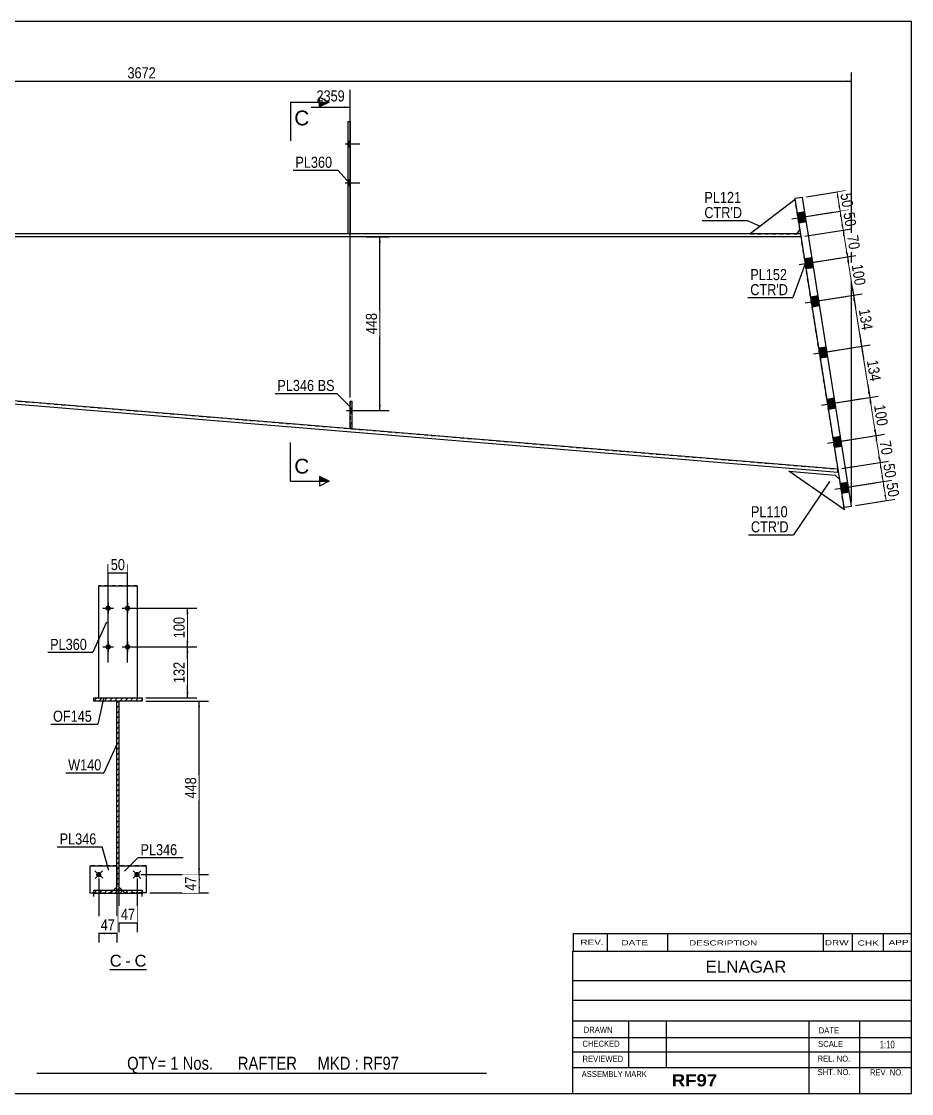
# Model space of a CAD drawing. Header units: millimetres. Extents: x -58 to 345, y -191 to 86.
# Drawn here: x 114.6 to 344.8, y -191.3 to 85.7 of the extents above; entities that cross this region are included whole.
import ezdxf

# ---------------------------------------------------------------- set-up
doc = ezdxf.new("R2010")
doc.units = ezdxf.units.MM
doc.linetypes.add('DXK_LINE_DOT1', pattern=[1.8814, 0.9407, -0.9407])
doc.linetypes.add('DXK_LINE_DOT2', pattern=[3.9198, 1.9599, -1.9599])
doc.styles.add('Arial', font='ARIAL.TTF', dxfattribs={"height": 0.2})
doc.styles.add('Arial Bold', font='ARIALBD.TTF', dxfattribs={"height": 0.2})
doc.styles.add('Arial Narrow', font='ARIALN.TTF', dxfattribs={"height": 0.2})

# ---------------------------------------------------------------- blocks, each defined once
blk = doc.blocks.new('Unknown-624478984-1210')
at = {"color": 5, "linetype": 'Continuous'}
for p, q in [((344.77, 85.66), (-55.23, 85.66)), ((-55.23, 85.66), (-55.23, -191.34)), ((344.77, -191.34), (344.77, 85.66)), ((-55.23, -191.34), (344.77, -191.34))]:
    blk.add_line(p, q, dxfattribs=at)
at = {"color": 174, "linetype": 'Continuous', "style": 'Arial'}
blk.add_text('Tekla structures', height=1.9102, rotation=90, dxfattribs=at).set_placement((-55.73, -190.84))
blk = doc.blocks.new('Unknown-624478984-15 - 1833')
at = {"color": 7, "linetype": 'Continuous'}
blk.add_line((137.46, -159.29), (146.96, -159.29), dxfattribs=at)
at = {"color": 0, "linetype": 'Continuous'}
blk.add_wipeout([(140.54, -158.54), (140.54, -155.34), (137.46, -155.34), (137.46, -158.54)], dxfattribs=at)
blk.add_wipeout([(142.92, -158.54), (142.92, -155.34), (141.5, -155.34), (141.5, -158.54)], dxfattribs=at)
at = {"color": 96, "linetype": 'Continuous', "style": 'Arial'}
blk.add_text('C', height=3.06, dxfattribs=at).set_placement((137.46, -158.54))
at = {"color": 0, "linetype": 'Continuous'}
blk.add_wipeout([(146.96, -158.54), (146.96, -155.34), (143.88, -155.34), (143.88, -158.54)], dxfattribs=at)
at = {"color": 96, "linetype": 'Continuous', "style": 'Arial'}
for s, p in [('-', (141.5, -158.54)), ('C', (143.88, -158.54))]:
    blk.add_text(s, height=3.06, dxfattribs=at).set_placement(p)
blk = doc.blocks.new('Part-624478984-1520 - 1231')
at = {"color": 2, "linetype": 'Continuous'}
for p, q in [((199.6, -19.54), (199.6, -12.54)), ((200.1, -12.54), (199.6, -12.54)), ((200.1, -19.54), (200.1, -12.54)), ((200.1, -19.54), (199.6, -19.54))]:
    blk.add_line(p, q, dxfattribs=at)
at = {"color": 7, "linetype": 'DXK_LINE_DOT1'}
blk.add_line((199.6, -18.04), (200.1, -18.04), dxfattribs=at)
blk = doc.blocks.new('Part-624478984-1256 - 1231')
at = {"color": 2, "linetype": 'Continuous'}
for p, q in [((-36.22, 0), (-36.28, -0.8)), ((-36.28, -0.8), (325.67, -30.8)), ((325.74, -30), (-36.22, 0)), ((325.67, -30.8), (325.74, -30))]:
    blk.add_line(p, q, dxfattribs=at)
blk = doc.blocks.new('Part-624478984-1278 - 1231')
at = {"color": 2, "linetype": 'Continuous'}
for p, q in [((316.07, 30.8), (-36.28, 30.8)), ((316.07, 30.8), (316.07, 30)), ((316.07, 30), (-36.28, 30))]:
    blk.add_line(p, q, dxfattribs=at)
at = {"color": 7, "linetype": 'DXK_LINE_DOT1'}
blk.add_line((-36.28, 30.8), (-36.28, 30), dxfattribs=at)
blk = doc.blocks.new('Part-624478984-1331 - 1231')
at = {"color": 2, "linetype": 'Continuous'}
for p, q in [((316.6, 40.19), (314.62, 39.88)), ((314.62, 39.88), (327.3, -39.87)), ((329.28, -39.56), (316.6, 40.19)), ((327.3, -39.87), (329.28, -39.56))]:
    blk.add_line(p, q, dxfattribs=at)
blk = doc.blocks.new('Part-624478984-1360 - 1231')
at = {"color": 2, "linetype": 'Continuous'}
for p, q in [((314.65, 39.69), (303.07, 30.8)), ((315.07, 30.8), (315.91, 31.79))]:
    blk.add_line(p, q, dxfattribs=at)
at = {"color": 7, "linetype": 'DXK_LINE_DOT1'}
for p, q in [((315.91, 31.79), (314.65, 39.69)), ((303.07, 30.8), (315.07, 30.8))]:
    blk.add_line(p, q, dxfattribs=at)
blk = doc.blocks.new('Bolt-624478984-1564 - 1231')
at = {"linetype": 'Continuous'}
for points in [[(315.2, 36.22), (315.61, 33.66), (317.59, 33.97), (317.18, 36.54)], [(315.2, 36.22), (315.61, 33.66), (317.59, 33.97), (317.18, 36.54)], [(317.09, 24.37), (317.5, 21.8), (319.47, 22.12), (319.06, 24.69)], [(317.09, 24.37), (317.5, 21.8), (319.47, 22.12), (319.06, 24.69)], [(318.66, 14.5), (319.07, 11.93), (321.04, 12.24), (320.63, 14.81)], [(318.66, 14.5), (319.07, 11.93), (321.04, 12.24), (320.63, 14.81)], [(320.76, 1.29), (321.17, -1.28), (323.14, -0.97), (322.74, 1.6)], [(320.76, 1.29), (321.17, -1.28), (323.14, -0.97), (322.74, 1.6)], [(322.86, -11.93), (323.27, -14.49), (325.24, -14.18), (324.84, -11.61)], [(322.86, -11.93), (323.27, -14.49), (325.24, -14.18), (324.84, -11.61)], [(324.43, -21.8), (324.84, -24.37), (326.81, -24.05), (326.41, -21.49)], [(324.43, -21.8), (324.84, -24.37), (326.81, -24.05), (326.41, -21.49)], [(326.32, -33.65), (326.72, -36.22), (328.7, -35.91), (328.29, -33.34)], [(326.32, -33.65), (326.72, -36.22), (328.7, -35.91), (328.29, -33.34)]]:
    blk.add_hatch(color=3, dxfattribs=at).paths.add_polyline_path(points)
at = {"color": 3, "linetype": 'Continuous'}
for p, q in [((313.84, 34.69), (324.3, 36.35)), ((313.84, 34.69), (324.3, 36.35)), ((315.2, 36.22), (317.18, 36.54)), ((315.2, 36.22), (317.18, 36.54)), ((315.61, 33.66), (317.59, 33.97)), ((315.61, 33.66), (317.59, 33.97)), ((315.72, 22.84), (326.18, 24.5)), ((315.72, 22.84), (326.18, 24.5)), ((317.09, 24.37), (319.06, 24.69)), ((317.09, 24.37), (319.06, 24.69)), ((317.5, 21.8), (319.47, 22.12)), ((317.5, 21.8), (319.47, 22.12)), ((317.29, 12.96), (327.75, 14.63)), ((317.29, 12.96), (327.75, 14.63)), ((318.66, 14.5), (320.63, 14.81)), ((318.66, 14.5), (320.63, 14.81)), ((319.07, 11.93), (321.04, 12.24)), ((319.07, 11.93), (321.04, 12.24)), ((319.39, -0.25), (329.85, 1.42)), ((319.39, -0.25), (329.85, 1.42)), ((320.76, 1.29), (322.74, 1.6)), ((320.76, 1.29), (322.74, 1.6)), ((321.17, -1.28), (323.14, -0.97)), ((321.17, -1.28), (323.14, -0.97)), ((321.49, -13.46), (331.95, -11.8)), ((321.49, -13.46), (331.95, -11.8)), ((322.86, -11.93), (324.84, -11.61)), ((322.86, -11.93), (324.84, -11.61)), ((323.27, -14.49), (325.24, -14.18)), ((323.27, -14.49), (325.24, -14.18)), ((323.07, -23.33), (333.52, -21.67)), ((323.07, -23.33), (333.52, -21.67)), ((324.43, -21.8), (326.41, -21.49)), ((324.43, -21.8), (326.41, -21.49)), ((324.84, -24.37), (326.81, -24.05)), ((324.84, -24.37), (326.81, -24.05)), ((324.95, -35.19), (335.41, -33.52)), ((324.95, -35.19), (335.41, -33.52)), ((326.32, -33.65), (328.29, -33.34)), ((326.32, -33.65), (328.29, -33.34)), ((326.72, -36.22), (328.7, -35.91)), ((326.72, -36.22), (328.7, -35.91))]:
    blk.add_line(p, q, dxfattribs=at)
blk = doc.blocks.new('Part-624478984-1389 - 1231')
at = {"color": 2, "linetype": 'Continuous'}
for p, q in [((327.41, -40.52), (313.04, -30.53)), ((313.04, -30.53), (325, -31.55)), ((325, -31.55), (326.15, -32.62)), ((327.41, -40.52), (327.3, -39.87))]:
    blk.add_line(p, q, dxfattribs=at)
at = {"color": 7, "linetype": 'DXK_LINE_DOT1'}
blk.add_line((327.3, -39.87), (326.15, -32.62), dxfattribs=at)
blk = doc.blocks.new('Bolt-624478984-1567 - 1231')
at = {"linetype": 'Continuous'}
blk.add_hatch(color=3, dxfattribs=at).paths.add_polyline_path([(199.6, -14.14), (199.6, -15.54), (200.1, -15.54), (200.1, -14.14)])
at = {"color": 3, "linetype": 'Continuous'}
for p, q in [((198.65, -14.84), (201.95, -14.84)), ((199.6, -14.14), (200.1, -14.14)), ((199.6, -15.54), (200.1, -15.54))]:
    blk.add_line(p, q, dxfattribs=at)
blk = doc.blocks.new('Part-624478984-1498 - 1231')
at = {"color": 2, "linetype": 'Continuous'}
for p, q in [((199.1, 30.8), (199.1, 59.8)), ((199.1, 59.8), (199.6, 59.8)), ((199.6, 59.8), (199.6, 30.8))]:
    blk.add_line(p, q, dxfattribs=at)
at = {"color": 7, "linetype": 'DXK_LINE_DOT1'}
blk.add_line((199.6, 30.8), (199.1, 30.8), dxfattribs=at)
blk = doc.blocks.new('Part-624478984-1542 - 1231')
at = {"color": 7, "linetype": 'DXK_LINE_DOT1'}
for p, q in [((199.6, -12.54), (199.6, -19.54)), ((200.1, -12.54), (199.6, -12.54)), ((200.1, -19.54), (200.1, -12.54)), ((199.6, -19.54), (200.1, -19.54))]:
    blk.add_line(p, q, dxfattribs=at)
blk = doc.blocks.new('Part-624478984-1563 - 1231')
at = {"color": 7, "linetype": 'DXK_LINE_DOT1'}
for p, q in [((-36.28, 30), (-36.28, 0)), ((316.07, 30), (-36.28, 30)), ((325.74, -30), (316.19, 30)), ((-36.28, 0), (325.74, -30))]:
    blk.add_line(p, q, dxfattribs=at)
at = {"color": 2, "linetype": 'Continuous'}
for p, q in [((316.19, 30), (316.07, 30)), ((-36.28, 0), (-36.22, 0))]:
    blk.add_line(p, q, dxfattribs=at)
blk = doc.blocks.new('Bolt-624478984-1566 - 1231')
at = {"linetype": 'Continuous'}
for points in [[(199.6, 53.3), (199.6, 54.7), (199.1, 54.7), (199.1, 53.3)], [(199.6, 53.3), (199.6, 54.7), (199.1, 54.7), (199.1, 53.3)], [(199.6, 43.3), (199.6, 44.7), (199.1, 44.7), (199.1, 43.3)], [(199.6, 43.3), (199.6, 44.7), (199.1, 44.7), (199.1, 43.3)]]:
    blk.add_hatch(color=3, dxfattribs=at).paths.add_polyline_path(points)
at = {"color": 3, "linetype": 'Continuous'}
for p, q in [((198.3, 54), (202.1, 54)), ((198.3, 54), (202.1, 54)), ((199.1, 54.7), (199.6, 54.7)), ((199.1, 54.7), (199.6, 54.7)), ((199.1, 53.3), (199.6, 53.3)), ((199.1, 53.3), (199.6, 53.3)), ((199.1, 44.7), (199.6, 44.7)), ((199.1, 44.7), (199.6, 44.7)), ((198.3, 44), (202.1, 44)), ((198.3, 44), (202.1, 44)), ((199.1, 43.3), (199.6, 43.3)), ((199.1, 43.3), (199.6, 43.3))]:
    blk.add_line(p, q, dxfattribs=at)
blk = doc.blocks.new('Bolt-624478984-1568 - 1231')
at = {"color": 3, "linetype": 'DXK_LINE_DOT2'}
for p, q in [((198.8, -14.84), (200.1, -14.84)), ((199.6, -14.14), (200.1, -14.14)), ((199.6, -15.54), (200.1, -15.54))]:
    blk.add_line(p, q, dxfattribs=at)
blk = doc.blocks.new('Part-624478984-1874 - 1833')
at = {"color": 2, "linetype": 'Continuous'}
for p, q in [((132.28, -132.47), (139.28, -132.47)), ((132.28, -132.47), (132.28, -139.47)), ((139.28, -132.47), (139.28, -137.97)), ((138.43, -138.82), (139.28, -137.97)), ((132.28, -139.47), (133.31, -139.47))]:
    blk.add_line(p, q, dxfattribs=at)
at = {"color": 7, "linetype": 'DXK_LINE_DOT1'}
for p, q in [((139.28, -132.47), (132.28, -132.47)), ((133.31, -139.47), (137.78, -139.47)), ((137.78, -139.47), (138.43, -138.82))]:
    blk.add_line(p, q, dxfattribs=at)
blk = doc.blocks.new('Bolt-624478984-1842 - 1833')
at = {"linetype": 'Continuous'}
blk.add_hatch(color=3, dxfattribs=at).paths.add_polyline_path([(135.09, -134.27, -1), (134.13, -135.28, -1)])
at = {"color": 3, "linetype": 'Continuous'}
for p, q in [((133.59, -133.82), (135.63, -135.73)), ((133.65, -135.79), (135.57, -133.76))]:
    blk.add_line(p, q, dxfattribs=at)
blk = doc.blocks.new('Part-624478984-1851 - 1833')
at = {"linetype": 'Continuous'}
h = blk.add_hatch(dxfattribs=at)
h.set_pattern_fill('', scale=0.3, style=0, pattern_type=0)
h.set_pattern_definition([(45, (139.3126, -138.8229), (-0.67352, 0.67352), [])])
h.paths.add_polyline_path([(139.31, -89.93), (139.31, -138.82), (139.81, -138.82), (139.81, -89.93)])
at = {"color": 2, "linetype": 'Continuous'}
for p, q in [((139.31, -138.82), (139.31, -89.93)), ((139.31, -89.93), (139.81, -89.93)), ((139.81, -89.93), (139.81, -138.82)), ((139.81, -138.82), (139.31, -138.82))]:
    blk.add_line(p, q, dxfattribs=at)
at = {"color": 7, "linetype": 'DXK_LINE_DOT1'}
for p, q in [((139.31, -139.66), (139.31, -138.82)), ((139.81, -139.66), (139.81, -138.82))]:
    blk.add_line(p, q, dxfattribs=at)
blk = doc.blocks.new('Bolt-624478984-1843 - 1833')
at = {"linetype": 'Continuous'}
blk.add_hatch(color=3, dxfattribs=at).paths.add_polyline_path([(144.99, -135.28, -1), (144.03, -134.27, -1)])
at = {"color": 3, "linetype": 'Continuous'}
for p, q in [((145.53, -133.82), (143.49, -135.73)), ((143.55, -133.76), (145.47, -135.79))]:
    blk.add_line(p, q, dxfattribs=at)
blk = doc.blocks.new('Bolt-624478984-1844 - 1833')
at = {"linetype": 'Continuous'}
for points in [[(137.76, -65.94, -1), (136.36, -65.94, -1)], [(142.76, -65.94, -1), (141.36, -65.94, -1)], [(137.76, -75.94, -1), (136.36, -75.94, -1)], [(142.76, -75.94, -1), (141.36, -75.94, -1)]]:
    blk.add_hatch(color=3, dxfattribs=at).paths.add_polyline_path(points)
at = {"color": 3, "linetype": 'Continuous'}
for p, q in [((135.66, -65.94), (138.46, -65.94)), ((137.06, -64.54), (137.06, -67.34)), ((140.66, -65.94), (143.46, -65.94)), ((142.06, -64.54), (142.06, -67.34)), ((137.06, -74.54), (137.06, -77.34)), ((142.06, -74.54), (142.06, -77.34)), ((135.66, -75.94), (138.46, -75.94)), ((140.66, -75.94), (143.46, -75.94))]:
    blk.add_line(p, q, dxfattribs=at)
blk = doc.blocks.new('Part-624478984-1879 - 1833')
at = {"color": 2, "linetype": 'Continuous'}
for p, q in [((139.84, -132.47), (146.84, -132.47)), ((139.84, -132.47), (139.84, -137.97)), ((146.84, -132.47), (146.84, -139.47)), ((140.69, -138.82), (139.84, -137.97)), ((146.84, -139.47), (145.81, -139.47))]:
    blk.add_line(p, q, dxfattribs=at)
at = {"color": 7, "linetype": 'DXK_LINE_DOT1'}
for p, q in [((146.84, -132.47), (139.84, -132.47)), ((141.34, -139.47), (140.69, -138.82)), ((145.81, -139.47), (141.34, -139.47))]:
    blk.add_line(p, q, dxfattribs=at)
blk = doc.blocks.new('Part-624478984-1884 - 1833')
at = {"color": 2, "linetype": 'Continuous'}
for p, q in [((134.56, -60.13), (134.56, -89.13)), ((134.56, -60.13), (144.56, -60.13)), ((144.56, -60.13), (144.56, -89.13))]:
    blk.add_line(p, q, dxfattribs=at)
at = {"color": 7, "linetype": 'DXK_LINE_DOT1'}
for p, q in [((144.56, -60.13), (134.56, -60.13)), ((134.56, -89.13), (144.56, -89.13))]:
    blk.add_line(p, q, dxfattribs=at)
blk = doc.blocks.new('Part-624478984-1895 - 1833')
at = {"linetype": 'Continuous'}
h = blk.add_hatch(dxfattribs=at)
h.set_pattern_fill('', scale=0.3, style=0, pattern_type=0)
h.set_pattern_definition([(45, (133.3126, -89.9347), (-0.67352, 0.67352), [])])
h.paths.add_polyline_path([(133.31, -89.13), (133.31, -89.93), (145.81, -89.93), (145.81, -89.13)])
at = {"color": 2, "linetype": 'Continuous'}
for p, q in [((133.31, -89.93), (133.31, -89.13)), ((133.31, -89.13), (145.81, -89.13)), ((145.81, -89.93), (133.31, -89.93)), ((145.81, -89.13), (145.81, -89.93))]:
    blk.add_line(p, q, dxfattribs=at)
blk = doc.blocks.new('Part-624478984-1896 - 1833')
at = {"linetype": 'Continuous'}
h = blk.add_hatch(dxfattribs=at)
h.set_pattern_fill('', scale=0.3, style=0, pattern_type=0)
h.set_pattern_definition([(45, (133.3126, -139.6256), (-0.67352, 0.67352), [])])
h.paths.add_polyline_path([(133.31, -138.82), (133.31, -139.63), (145.81, -139.63), (145.81, -138.82)])
at = {"color": 7, "linetype": 'DXK_LINE_DOT1'}
for p, q in [((133.31, -139.63), (133.31, -138.82)), ((145.81, -139.63), (145.81, -138.82))]:
    blk.add_line(p, q, dxfattribs=at)
at = {"color": 2, "linetype": 'Continuous'}
for p, q in [((133.31, -139.63), (133.31, -138.82)), ((133.31, -138.82), (145.81, -138.82)), ((133.31, -140.47), (133.31, -139.63)), ((145.81, -139.63), (133.31, -139.63)), ((145.81, -138.82), (145.81, -139.63)), ((145.81, -140.47), (145.81, -139.63))]:
    blk.add_line(p, q, dxfattribs=at)
blk = doc.blocks.new('StraightDimension-624478984-3716 - 1231')
at = {"linetype": 'Continuous'}
for points in [[(325.49, 40.09), (325.51, 41.61), (325.99, 40.17)], [(326.3, 38.19), (326.29, 36.67), (325.81, 38.11)]]:
    blk.add_hatch(color=7, dxfattribs=at).paths.add_polyline_path(points)
at = {"color": 7, "linetype": 'Continuous'}
for p, q in [((317.59, 40.35), (327.73, 41.96)), ((325.51, 41.61), (326.29, 36.67)), ((316.4, 35.1), (328.51, 37.02))]:
    blk.add_line(p, q, dxfattribs=at)
at = {"color": 0}
blk.add_wipeout([(326.43, 36.76), (330.57, 37.42), (329.81, 42.22), (325.66, 41.56)], dxfattribs=at)
at = {"color": 3, "style": 'Arial Narrow'}
blk.add_text('50', height=2.863, rotation=-80.9647, dxfattribs=at).set_placement((326.35, 41.06))
blk = doc.blocks.new('StraightDimension-624478984-3715 - 1231')
at = {"linetype": 'Continuous'}
for points in [[(326.28, 35.15), (326.29, 36.67), (326.77, 35.23)], [(327.09, 33.25), (327.08, 31.73), (326.59, 33.17)]]:
    blk.add_hatch(color=7, dxfattribs=at).paths.add_polyline_path(points)
at = {"color": 7, "linetype": 'Continuous'}
for p, q in [((316.4, 35.1), (328.51, 37.02)), ((326.29, 36.67), (327.08, 31.73)), ((317.18, 30.16), (329.3, 32.09))]:
    blk.add_line(p, q, dxfattribs=at)
at = {"color": 0}
blk.add_wipeout([(327.21, 31.83), (331.36, 32.49), (330.6, 37.28), (326.45, 36.62)], dxfattribs=at)
at = {"color": 3, "style": 'Arial Narrow'}
blk.add_text('50', height=2.863, rotation=-80.9647, dxfattribs=at).set_placement((327.14, 36.12))
blk = doc.blocks.new('StraightDimension-624478984-3707 - 1231')
at = {"linetype": 'Continuous'}
for points in [[(337.39, -34.73), (337.4, -33.21), (337.88, -34.65)], [(338.2, -36.62), (338.19, -38.14), (337.7, -36.7)]]:
    blk.add_hatch(color=7, dxfattribs=at).paths.add_polyline_path(points)
at = {"color": 7, "linetype": 'Continuous'}
for p, q in [((327.51, -34.78), (339.62, -32.85)), ((337.4, -33.21), (338.19, -38.14)), ((330.27, -39.4), (340.41, -37.79))]:
    blk.add_line(p, q, dxfattribs=at)
at = {"color": 0}
blk.add_wipeout([(338.32, -38.05), (342.47, -37.39), (341.71, -32.59), (337.56, -33.25)], dxfattribs=at)
at = {"color": 3, "style": 'Arial Narrow'}
blk.add_text('50', height=2.863, rotation=-80.9647, dxfattribs=at).set_placement((338.25, -33.75))
blk = doc.blocks.new('StraightDimension-624478984-1772 - 1231')
at = {"linetype": 'Continuous'}
for points in [[(-36.38, 69.95), (-37.88, 70.2), (-36.38, 70.45)], [(327.78, 70.45), (329.28, 70.2), (327.78, 69.95)]]:
    blk.add_hatch(color=7, dxfattribs=at).paths.add_polyline_path(points)
at = {"color": 7, "linetype": 'Continuous'}
for p, q in [((-37.88, 41), (-37.88, 72.45)), ((329.28, -38.56), (329.28, 72.45)), ((-37.88, 70.2), (329.28, 70.2))]:
    blk.add_line(p, q, dxfattribs=at)
at = {"color": 0}
blk.add_wipeout([(149.95, 70.35), (149.95, 74.55), (141.44, 74.55), (141.44, 70.35)], dxfattribs=at)
at = {"color": 3, "style": 'Arial Narrow'}
blk.add_text('3672', height=2.863, dxfattribs=at).set_placement((142.04, 70.95))
blk = doc.blocks.new('StraightDimension-624478984-1791 - 1231')
at = {"linetype": 'Continuous'}
blk.add_hatch(color=7, dxfattribs=at).paths.add_polyline_path([(198.1, 63.74), (199.6, 63.49), (198.1, 63.24)])
at = {"color": 7, "linetype": 'Continuous'}
for p, q in [((199.6, -11.54), (199.6, 67.99)), ((189.53, 63.49), (199.6, 63.49))]:
    blk.add_line(p, q, dxfattribs=at)
at = {"color": 0}
blk.add_wipeout([(198.82, 64.39), (198.82, 68.59), (190.31, 68.59), (190.31, 64.39)], dxfattribs=at)
at = {"color": 3, "style": 'Arial Narrow'}
blk.add_text('2359', height=2.863, dxfattribs=at).set_placement((190.91, 64.99))
blk = doc.blocks.new('StraightDimension-624478984-3710 - 1231')
at = {"linetype": 'Continuous'}
for points in [[(333.94, -13), (333.95, -11.48), (334.43, -12.92)], [(335.53, -19.83), (335.52, -21.35), (335.03, -19.91)]]:
    blk.add_hatch(color=7, dxfattribs=at).paths.add_polyline_path(points)
at = {"color": 7, "linetype": 'Continuous'}
for p, q in [((324.05, -13.05), (336.17, -11.13)), ((333.95, -11.48), (335.52, -21.35)), ((325.62, -22.93), (337.74, -21))]:
    blk.add_line(p, q, dxfattribs=at)
at = {"color": 0}
blk.add_wipeout([(335.4, -19.69), (339.55, -19.03), (338.5, -12.43), (334.35, -13.09)], dxfattribs=at)
at = {"color": 3, "style": 'Arial Narrow'}
blk.add_text('100', height=2.863, rotation=-80.9647, dxfattribs=at).set_placement((335.04, -13.59))
blk = doc.blocks.new('StraightDimension-624478984-3714 - 1231')
at = {"linetype": 'Continuous'}
for points in [[(327.06, 30.21), (327.08, 31.73), (327.56, 30.29)], [(328.19, 26.34), (328.17, 24.82), (327.69, 26.26)]]:
    blk.add_hatch(color=7, dxfattribs=at).paths.add_polyline_path(points)
at = {"color": 7, "linetype": 'Continuous'}
for p, q in [((317.18, 30.16), (329.3, 32.09)), ((327.08, 31.73), (328.17, 24.82)), ((318.28, 23.25), (330.4, 25.17))]:
    blk.add_line(p, q, dxfattribs=at)
at = {"color": 0}
blk.add_wipeout([(328.15, 25.9), (332.3, 26.56), (331.54, 31.36), (327.39, 30.7)], dxfattribs=at)
at = {"color": 3, "style": 'Arial Narrow'}
blk.add_text('70', height=2.863, rotation=-80.9647, dxfattribs=at).set_placement((328.08, 30.2))
blk = doc.blocks.new('StraightDimension-624478984-3226 - 1231')
at = {"linetype": 'Continuous'}
for points in [[(207.05, 28.5), (207.3, 30), (207.55, 28.5)], [(207.55, -13.34), (207.3, -14.84), (207.05, -13.34)]]:
    blk.add_hatch(color=7, dxfattribs=at).paths.add_polyline_path(points)
at = {"color": 7, "linetype": 'Continuous'}
for p, q in [((203.78, 30), (209.7, 30)), ((207.3, -14.84), (207.3, 30)), ((202.02, -14.84), (209.7, -14.84))]:
    blk.add_line(p, q, dxfattribs=at)
at = {"color": 0}
blk.add_wipeout([(207.15, 10.92), (202.95, 10.92), (202.95, 4.24), (207.15, 4.24)], dxfattribs=at)
at = {"color": 3, "style": 'Arial Narrow'}
blk.add_text('448', height=2.863, rotation=90.0002, dxfattribs=at).set_placement((206.55, 4.84))
blk = doc.blocks.new('StraightDimension-624478984-3708 - 1231')
at = {"linetype": 'Continuous'}
for points in [[(336.61, -29.79), (336.62, -28.27), (337.1, -29.71)], [(337.41, -31.69), (337.4, -33.21), (336.92, -31.76)]]:
    blk.add_hatch(color=7, dxfattribs=at).paths.add_polyline_path(points)
at = {"color": 7, "linetype": 'Continuous'}
for p, q in [((326.72, -29.84), (338.84, -27.92)), ((336.62, -28.27), (337.4, -33.21)), ((327.51, -34.78), (339.62, -32.85))]:
    blk.add_line(p, q, dxfattribs=at)
at = {"color": 0}
blk.add_wipeout([(337.54, -33.11), (341.69, -32.45), (340.92, -27.66), (336.78, -28.32)], dxfattribs=at)
at = {"color": 3, "style": 'Arial Narrow'}
blk.add_text('50', height=2.863, rotation=-80.9647, dxfattribs=at).set_placement((337.46, -28.82))
blk = doc.blocks.new('StraightDimension-624478984-3709 - 1231')
at = {"linetype": 'Continuous'}
for points in [[(335.51, -22.88), (335.52, -21.35), (336, -22.8)], [(336.63, -26.75), (336.62, -28.27), (336.13, -26.83)]]:
    blk.add_hatch(color=7, dxfattribs=at).paths.add_polyline_path(points)
at = {"color": 7, "linetype": 'Continuous'}
for p, q in [((325.62, -22.93), (337.74, -21)), ((335.52, -21.35), (336.62, -28.27)), ((326.72, -29.84), (338.84, -27.92))]:
    blk.add_line(p, q, dxfattribs=at)
at = {"color": 0}
blk.add_wipeout([(336.6, -27.19), (340.74, -26.53), (339.98, -21.73), (335.83, -22.39)], dxfattribs=at)
at = {"color": 3, "style": 'Arial Narrow'}
blk.add_text('70', height=2.863, rotation=-80.9647, dxfattribs=at).set_placement((336.52, -22.89))
blk = doc.blocks.new('StraightDimension-624478984-3711 - 1231')
at = {"linetype": 'Continuous'}
for points in [[(331.83, 0.21), (331.85, 1.73), (332.33, 0.29)], [(333.96, -9.96), (333.95, -11.48), (333.46, -10.04)]]:
    blk.add_hatch(color=7, dxfattribs=at).paths.add_polyline_path(points)
at = {"color": 7, "linetype": 'Continuous'}
for p, q in [((321.95, 0.16), (334.07, 2.09)), ((331.85, 1.73), (333.95, -11.48)), ((324.05, -13.05), (336.17, -11.13))]:
    blk.add_line(p, q, dxfattribs=at)
at = {"color": 0}
blk.add_wipeout([(333.57, -8.15), (337.72, -7.49), (336.67, -0.89), (332.52, -1.55)], dxfattribs=at)
at = {"color": 3, "style": 'Arial Narrow'}
blk.add_text('134', height=2.863, rotation=-80.9647, dxfattribs=at).set_placement((333.21, -2.05))
blk = doc.blocks.new('StraightDimension-624478984-3712 - 1231')
at = {"linetype": 'Continuous'}
for points in [[(329.73, 13.42), (329.75, 14.94), (330.23, 13.5)], [(331.86, 3.25), (331.85, 1.73), (331.36, 3.17)]]:
    blk.add_hatch(color=7, dxfattribs=at).paths.add_polyline_path(points)
at = {"color": 7, "linetype": 'Continuous'}
for p, q in [((319.85, 13.37), (331.97, 15.3)), ((329.75, 14.94), (331.85, 1.73)), ((321.95, 0.16), (334.07, 2.09))]:
    blk.add_line(p, q, dxfattribs=at)
at = {"color": 0}
blk.add_wipeout([(331.47, 5.06), (335.62, 5.72), (334.57, 12.32), (330.42, 11.66)], dxfattribs=at)
at = {"color": 3, "style": 'Arial Narrow'}
blk.add_text('134', height=2.863, rotation=-80.9647, dxfattribs=at).set_placement((331.11, 11.16))
blk = doc.blocks.new('StraightDimension-624478984-3713 - 1231')
at = {"linetype": 'Continuous'}
for points in [[(328.16, 23.3), (328.17, 24.82), (328.66, 23.38)], [(329.76, 16.46), (329.75, 14.94), (329.26, 16.39)]]:
    blk.add_hatch(color=7, dxfattribs=at).paths.add_polyline_path(points)
at = {"color": 7, "linetype": 'Continuous'}
for p, q in [((318.28, 23.25), (330.4, 25.17)), ((328.17, 24.82), (329.75, 14.94)), ((319.85, 13.37), (331.97, 15.3))]:
    blk.add_line(p, q, dxfattribs=at)
at = {"color": 0}
blk.add_wipeout([(329.63, 16.6), (333.78, 17.26), (332.73, 23.86), (328.58, 23.21)], dxfattribs=at)
at = {"color": 3, "style": 'Arial Narrow'}
blk.add_text('100', height=2.863, rotation=-80.9647, dxfattribs=at).set_placement((329.27, 22.71))
blk = doc.blocks.new('StraightDimension-624478984-3946 - 1833')
at = {"linetype": 'Continuous'}
for points in [[(138.56, -57.09), (137.06, -56.84), (138.56, -56.59)], [(140.56, -56.59), (142.06, -56.84), (140.56, -57.09)]]:
    blk.add_hatch(color=7, dxfattribs=at).paths.add_polyline_path(points)
at = {"color": 7, "linetype": 'Continuous'}
for p, q in [((137.06, -79.94), (137.06, -54.59)), ((142.06, -79.94), (142.06, -54.59)), ((137.06, -56.84), (142.06, -56.84))]:
    blk.add_line(p, q, dxfattribs=at)
at = {"color": 0}
blk.add_wipeout([(141.99, -56.69), (141.99, -52.49), (137.13, -52.49), (137.13, -56.69)], dxfattribs=at)
at = {"color": 3, "style": 'Arial Narrow'}
blk.add_text('50', height=2.863, dxfattribs=at).set_placement((137.73, -56.09))
blk = doc.blocks.new('StraightDimension-624478984-4095 - 1833')
at = {"linetype": 'Continuous'}
for points in [[(157.31, -67.44), (157.56, -65.94), (157.81, -67.44)], [(157.81, -74.44), (157.56, -75.94), (157.31, -74.44)]]:
    blk.add_hatch(color=7, dxfattribs=at).paths.add_polyline_path(points)
at = {"color": 7, "linetype": 'Continuous'}
for p, q in [((143.06, -65.94), (159.96, -65.94)), ((157.56, -75.94), (157.56, -65.94)), ((143.06, -75.94), (159.96, -75.94))]:
    blk.add_line(p, q, dxfattribs=at)
at = {"color": 0}
blk.add_wipeout([(157.41, -67.59), (153.21, -67.59), (153.21, -74.28), (157.41, -74.28)], dxfattribs=at)
at = {"color": 3, "style": 'Arial Narrow'}
blk.add_text('100', height=2.863, rotation=90.0002, dxfattribs=at).set_placement((156.81, -73.68))
blk = doc.blocks.new('StraightDimension-624478984-3831 - 1833')
at = {"linetype": 'Continuous'}
for points in [[(136.11, -150.19), (134.61, -149.94), (136.11, -149.69)], [(137.81, -149.69), (139.31, -149.94), (137.81, -150.19)]]:
    blk.add_hatch(color=7, dxfattribs=at).paths.add_polyline_path(points)
at = {"color": 7, "linetype": 'Continuous'}
for p, q in [((134.61, -135.77), (134.61, -152.34)), ((139.31, -138.56), (139.31, -152.34)), ((134.61, -149.94), (139.31, -149.94))]:
    blk.add_line(p, q, dxfattribs=at)
at = {"color": 0}
blk.add_wipeout([(139.39, -149.79), (139.39, -145.59), (134.53, -145.59), (134.53, -149.79)], dxfattribs=at)
at = {"color": 3, "style": 'Arial Narrow'}
blk.add_text('47', height=2.863, dxfattribs=at).set_placement((135.13, -149.19))
blk = doc.blocks.new('StraightDimension-624478984-3853 - 1833')
at = {"linetype": 'Continuous'}
for points in [[(141.34, -147.47), (139.84, -147.22), (141.34, -146.97)], [(143.01, -146.97), (144.51, -147.22), (143.01, -147.47)]]:
    blk.add_hatch(color=7, dxfattribs=at).paths.add_polyline_path(points)
at = {"color": 7, "linetype": 'Continuous'}
for p, q in [((139.84, -137.2), (139.84, -149.62)), ((144.51, -135.77), (144.51, -149.62)), ((139.84, -147.22), (144.51, -147.22))]:
    blk.add_line(p, q, dxfattribs=at)
at = {"color": 0}
blk.add_wipeout([(144.61, -147.07), (144.61, -142.87), (139.75, -142.87), (139.75, -147.07)], dxfattribs=at)
at = {"color": 3, "style": 'Arial Narrow'}
blk.add_text('47', height=2.863, dxfattribs=at).set_placement((140.35, -146.47))
blk = doc.blocks.new('StraightDimension-624478984-3857 - 1833')
at = {"linetype": 'Continuous'}
for points in [[(160.31, -91.43), (160.56, -89.93), (160.81, -91.43)], [(160.81, -133.27), (160.56, -134.77), (160.31, -133.27)]]:
    blk.add_hatch(color=7, dxfattribs=at).paths.add_polyline_path(points)
at = {"color": 7, "linetype": 'Continuous'}
for p, q in [((146.81, -89.93), (162.96, -89.93)), ((160.56, -134.77), (160.56, -89.93)), ((145.51, -134.77), (162.96, -134.77))]:
    blk.add_line(p, q, dxfattribs=at)
at = {"color": 0}
blk.add_wipeout([(160.41, -109.01), (156.21, -109.01), (156.21, -115.7), (160.41, -115.7)], dxfattribs=at)
at = {"color": 3, "style": 'Arial Narrow'}
blk.add_text('448', height=2.863, rotation=90.0002, dxfattribs=at).set_placement((159.81, -115.1))
blk = doc.blocks.new('StraightDimension-624478984-3858 - 1833')
at = {"linetype": 'Continuous'}
for points in [[(160.31, -136.27), (160.56, -134.77), (160.81, -136.27)], [(160.81, -137.97), (160.56, -139.47), (160.31, -137.97)]]:
    blk.add_hatch(color=7, dxfattribs=at).paths.add_polyline_path(points)
at = {"color": 7, "linetype": 'Continuous'}
for p, q in [((145.51, -134.77), (162.96, -134.77)), ((160.56, -139.47), (160.56, -134.77)), ((147.84, -139.47), (162.96, -139.47))]:
    blk.add_line(p, q, dxfattribs=at)
at = {"color": 0}
blk.add_wipeout([(160.41, -134.7), (156.21, -134.7), (156.21, -139.55), (160.41, -139.55)], dxfattribs=at)
at = {"color": 3, "style": 'Arial Narrow'}
blk.add_text('47', height=2.863, rotation=90.0002, dxfattribs=at).set_placement((159.81, -138.95))
blk = doc.blocks.new('StraightDimension-624478984-4096 - 1833')
at = {"linetype": 'Continuous'}
for points in [[(157.31, -77.44), (157.56, -75.94), (157.81, -77.44)], [(157.81, -87.63), (157.56, -89.13), (157.31, -87.63)]]:
    blk.add_hatch(color=7, dxfattribs=at).paths.add_polyline_path(points)
at = {"color": 7, "linetype": 'Continuous'}
for p, q in [((143.06, -75.94), (159.96, -75.94)), ((157.56, -89.13), (157.56, -75.94)), ((146.81, -89.13), (159.96, -89.13))]:
    blk.add_line(p, q, dxfattribs=at)
at = {"color": 0}
blk.add_wipeout([(157.41, -79.19), (153.21, -79.19), (153.21, -85.88), (157.41, -85.88)], dxfattribs=at)
at = {"color": 3, "style": 'Arial Narrow'}
blk.add_text('132', height=2.863, rotation=90.0002, dxfattribs=at).set_placement((156.81, -85.28))
blk = doc.blocks.new('CBS_CALLOFF-624478984-4170')
at = {"color": 7, "linetype": 'Continuous'}
blk.add_line((118.65, -186.07), (234.88, -186.09), dxfattribs=at)
at = {"color": 3, "linetype": 'Continuous', "style": 'Arial Narrow'}
blk.add_text('QTY= 1 Nos.      RAFTER     MKD : RF97', height=3.3405, dxfattribs=at).set_placement((141.95, -185.18))
blk = doc.blocks.new('CBS_NAME_BLOG-624478984-4171')
at = {"color": 7, "linetype": 'Continuous'}
for p, q in [((257.18, -154.59), (344.7, -154.59)), ((257.18, -191.3), (257.18, -154.59)), ((257.18, -162.13), (344.7, -162.13)), ((257.25, -167.18), (344.77, -167.18)), ((257.18, -172.55), (344.7, -172.55)), ((271.7, -184.66), (271.7, -172.56)), ((281.39, -184.63), (281.39, -172.57)), ((318.3, -191.3), (318.3, -172.57)), ((331.36, -191.3), (331.36, -172.56)), ((257.19, -176.85), (344.77, -176.83)), ((257.18, -180.6), (344.7, -180.6)), ((257.18, -184.64), (344.7, -184.64)), ((257.18, -191.34), (344.77, -191.34))]:
    blk.add_line(p, q, dxfattribs=at)
at = {"color": 3, "linetype": 'Continuous', "style": 'Arial'}
blk.add_text('ELNAGAR', height=3.133, dxfattribs=at).set_placement((291.5, -160.12))
at = {"color": 3, "linetype": 'Continuous'}
for s, height, style, width, p in [('DRAWN', 1.566, 'Arial', 0.9, (260.01, -175.66)), ('DATE', 1.566, 'Arial', 0.9, (320.78, -175.82)), ('CHECKED', 1.566, 'Arial', 0.9, (259.67, -179.24)), ('SCALE', 1.566, 'Arial', 0.9, (320.62, -179.3)), ('1:10', 1.957, 'Arial Narrow', 0.9, (336.51, -179.66)), ('REVIEWED', 1.566, 'Arial', 0.9, (259.7, -183.15)), ('REL. NO.', 1.566, 'Arial', 0.9, (320.48, -183.1)), ('ASSEMBLY MARK', 1.5663, 'Arial', 0.9, (259.48, -187.08)), ('SHT. NO.', 1.566, 'Arial', 0.9, (320.48, -186.57)), ('REV. NO.', 1.566, 'Arial', 0.9, (334, -186.66)), ('RF97', 3.131, 'Arial Bold', 1.1, (282.76, -189.48))]:
    blk.add_text(s, height=height, dxfattribs=dict(at, style=style, width=width)).set_placement(p)
blk = doc.blocks.new('CBS_REVISION-624478984-4172')
at = {"color": 7, "linetype": 'Continuous'}
for p, q in [((257.26, -149.96), (344.76, -149.96)), ((257.26, -149.96), (257.26, -154.59)), ((266.06, -149.96), (266.06, -154.59)), ((281.66, -149.96), (281.66, -154.53)), ((321.91, -149.96), (321.91, -154.59)), ((329.45, -149.96), (329.45, -154.59)), ((337.4, -149.96), (337.4, -154.59)), ((257.26, -154.59), (344.76, -154.59))]:
    blk.add_line(p, q, dxfattribs=at)
at = {"color": 7, "style": 'Arial Narrow', "width": 1.7}
for s, height, p in [('REV.', 1.326, (259.13, -152.91)), ('DATE', 1.326, (269.75, -153.03)), ('DESCRIPTION', 1.3257, (287.23, -153.08)), ('DRW', 1.326, (322.34, -153.02)), ('CHK', 1.326, (330.83, -153.11)), ('APP', 1.326, (338.83, -152.96))]:
    blk.add_text(s, height=height, dxfattribs=at).set_placement(p)
blk = doc.blocks.new('Mark-624478984-1356 - 1231')
at = {"color": 0}
blk.add_wipeout([(300.7, 38.75), (300.7, 41.75), (291.2, 41.75), (291.2, 38.75)], dxfattribs=at)
blk.add_wipeout([(300.7, 38.75), (300.7, 41.75), (291.2, 41.75), (291.2, 38.75)], dxfattribs=at)
blk.add_wipeout([(300.95, 34.85), (300.95, 37.85), (291.2, 37.85), (291.2, 34.85)], dxfattribs=at)
blk.add_wipeout([(300.95, 34.85), (300.95, 37.85), (291.2, 37.85), (291.2, 34.85)], dxfattribs=at)
at = {"color": 7, "linetype": 'Continuous'}
for p in [(290.6, 34.25), (305.74, 32.66)]:
    blk.add_line(p, (302.2, 34.25), dxfattribs=at)
at = {"color": 3, "style": 'Arial Narrow'}
blk.add_text('PL121', height=2.863, dxfattribs=at).set_placement((291.2, 38.75))
at = {"color": 1, "style": 'Arial Narrow'}
blk.add_text("CTR'D", height=2.863, dxfattribs=at).set_placement((291.2, 34.85))
blk = doc.blocks.new('Mark-624478984-1327 - 1231')
at = {"color": 0}
blk.add_wipeout([(312.57, 18.83), (312.57, 21.83), (303.07, 21.83), (303.07, 18.83)], dxfattribs=at)
blk.add_wipeout([(312.57, 18.83), (312.57, 21.83), (303.07, 21.83), (303.07, 18.83)], dxfattribs=at)
blk.add_wipeout([(312.82, 14.93), (312.82, 17.93), (303.07, 17.93), (303.07, 14.93)], dxfattribs=at)
blk.add_wipeout([(312.82, 14.93), (312.82, 17.93), (303.07, 17.93), (303.07, 14.93)], dxfattribs=at)
at = {"color": 7, "linetype": 'Continuous'}
for p in [(317.61, 24.02), (302.47, 14.33)]:
    blk.add_line(p, (314.07, 14.33), dxfattribs=at)
at = {"color": 3, "style": 'Arial Narrow'}
blk.add_text('PL152', height=2.863, dxfattribs=at).set_placement((303.07, 18.83))
at = {"color": 1, "style": 'Arial Narrow'}
blk.add_text("CTR'D", height=2.863, dxfattribs=at).set_placement((303.07, 14.93))
blk = doc.blocks.new('Mark-624478984-1385 - 1231')
at = {"color": 0}
blk.add_wipeout([(312.75, -42.45), (312.75, -39.45), (303.24, -39.45), (303.24, -42.45)], dxfattribs=at)
blk.add_wipeout([(312.75, -42.45), (312.75, -39.45), (303.24, -39.45), (303.24, -42.45)], dxfattribs=at)
blk.add_wipeout([(313, -46.35), (313, -43.35), (303.24, -43.35), (303.24, -46.35)], dxfattribs=at)
blk.add_wipeout([(313, -46.35), (313, -43.35), (303.24, -43.35), (303.24, -46.35)], dxfattribs=at)
at = {"color": 7, "linetype": 'Continuous'}
for p in [(323.58, -33.22), (302.64, -46.95)]:
    blk.add_line(p, (314.25, -46.95), dxfattribs=at)
at = {"color": 3, "style": 'Arial Narrow'}
blk.add_text('PL110', height=2.863, dxfattribs=at).set_placement((303.24, -42.45))
at = {"color": 1, "style": 'Arial Narrow'}
blk.add_text("CTR'D", height=2.863, dxfattribs=at).set_placement((303.24, -46.35))
blk = doc.blocks.new('Mark-624478984-1494 - 1231')
at = {"color": 7, "linetype": 'Continuous'}
blk.add_line((199.6, 43.7), (196.46, 47.24), dxfattribs=at)
at = {"color": 0}
blk.add_wipeout([(194.96, 47.84), (194.96, 50.84), (185.46, 50.84), (185.46, 47.84)], dxfattribs=at)
blk.add_wipeout([(194.96, 47.84), (194.96, 50.84), (185.46, 50.84), (185.46, 47.84)], dxfattribs=at)
at = {"color": 7, "linetype": 'Continuous'}
blk.add_line((184.86, 47.24), (196.46, 47.24), dxfattribs=at)
at = {"color": 3, "style": 'Arial Narrow'}
blk.add_text('PL360', height=2.863, dxfattribs=at).set_placement((185.46, 47.84))
blk = doc.blocks.new('SectionMark-624478984-1805 - 1231')
at = {"linetype": 'Continuous'}
for points in [[(191.68, 63.56), (191.68, 64.81), (194.18, 64.81)], [(191.68, -33.16), (191.68, -31.91), (194.18, -33.16)]]:
    blk.add_hatch(color=30, dxfattribs=at).paths.add_polyline_path(points)
at = {"color": 30, "linetype": 'Continuous'}
for p, q in [((184.18, 64.81), (194.18, 64.81)), ((191.68, 63.56), (191.68, 66.06)), ((191.68, 66.06), (194.18, 64.81)), ((194.18, 64.81), (191.68, 63.56)), ((184.18, -33.16), (194.18, -33.16)), ((194.18, -33.16), (191.68, -31.91)), ((191.68, -31.91), (191.68, -34.41)), ((194.18, -33.16), (191.68, -34.41))]:
    blk.add_line(p, q, dxfattribs=at)
at = {"color": 0, "linetype": 'Continuous'}
for points in [[(189.04, 58.81), (189.04, 62.81), (185.18, 62.81), (185.18, 58.81)], [(189.04, -31.16), (189.04, -27.16), (185.18, -27.16), (185.18, -31.16)]]:
    blk.add_wipeout(points, dxfattribs=at)
at = {"color": 30, "linetype": 'Continuous'}
for p, q in [((184.18, 64.81), (184.18, 54.81)), ((184.18, -33.16), (184.18, -23.16))]:
    blk.add_line(p, q, dxfattribs=at)
at = {"color": 96, "linetype": 'Continuous', "style": 'Arial'}
for p in [(185.18, 58.81), (185.18, -31.16)]:
    blk.add_text('C', height=3.82, dxfattribs=at).set_placement(p)
blk = doc.blocks.new('MarkSet-624478984-1824 - 1231')
at = {"color": 0}
blk.add_wipeout([(190.31, -9.83), (190.31, -6.83), (180.8, -6.83), (180.8, -9.83)], dxfattribs=at)
blk.add_wipeout([(190.31, -9.83), (190.31, -6.83), (180.8, -6.83), (180.8, -9.83)], dxfattribs=at)
blk.add_wipeout([(195.59, -9.83), (195.59, -6.83), (191.21, -6.83), (191.21, -9.83)], dxfattribs=at)
blk.add_wipeout([(195.59, -9.83), (195.59, -6.83), (191.21, -6.83), (191.21, -9.83)], dxfattribs=at)
at = {"color": 7, "linetype": 'Continuous'}
for p in [(180.2, -10.43), (199.73, -13.97)]:
    blk.add_line(p, (196.19, -10.43), dxfattribs=at)
at = {"color": 3, "style": 'Arial Narrow'}
for s, p in [('PL346', (180.8, -9.83)), ('BS', (191.21, -9.83))]:
    blk.add_text(s, height=2.863, dxfattribs=at).set_placement(p)
blk = doc.blocks.new('Mark-624478984-1870 - 1833')
at = {"color": 7, "linetype": 'Continuous'}
blk.add_line((137.26, -133.74), (135.5, -127.59), dxfattribs=at)
at = {"color": 0}
blk.add_wipeout([(134, -126.99), (134, -123.99), (124.5, -123.99), (124.5, -126.99)], dxfattribs=at)
blk.add_wipeout([(134, -126.99), (134, -123.99), (124.5, -123.99), (124.5, -126.99)], dxfattribs=at)
at = {"color": 7, "linetype": 'Continuous'}
blk.add_line((123.9, -127.59), (135.5, -127.59), dxfattribs=at)
at = {"color": 3, "style": 'Arial Narrow'}
blk.add_text('PL346', height=2.863, dxfattribs=at).set_placement((124.5, -126.99))
blk = doc.blocks.new('Mark-624478984-1847 - 1833')
at = {"color": 0}
blk.add_wipeout([(135.3, -107.85), (135.3, -104.85), (126.71, -104.85), (126.71, -107.85)], dxfattribs=at)
blk.add_wipeout([(135.3, -107.85), (135.3, -104.85), (126.71, -104.85), (126.71, -107.85)], dxfattribs=at)
at = {"color": 7, "linetype": 'Continuous'}
for p in [(139.43, -100.72), (126.11, -108.45)]:
    blk.add_line(p, (135.9, -108.45), dxfattribs=at)
at = {"color": 3, "style": 'Arial Narrow'}
blk.add_text('W140', height=2.863, dxfattribs=at).set_placement((126.71, -107.85))
blk = doc.blocks.new('Mark-624478984-1875 - 1833')
at = {"color": 0}
blk.add_wipeout([(154.91, -129.77), (154.91, -126.77), (145.41, -126.77), (145.41, -129.77)], dxfattribs=at)
blk.add_wipeout([(154.91, -129.77), (154.91, -126.77), (145.41, -126.77), (145.41, -129.77)], dxfattribs=at)
at = {"color": 7, "linetype": 'Continuous'}
for p, q in [((141.27, -133.9), (144.81, -130.37)), ((144.81, -130.37), (156.41, -130.37))]:
    blk.add_line(p, q, dxfattribs=at)
at = {"color": 3, "style": 'Arial Narrow'}
blk.add_text('PL346', height=2.863, dxfattribs=at).set_placement((145.41, -129.77))
blk = doc.blocks.new('Mark-624478984-1880 - 1833')
at = {"color": 7, "linetype": 'Continuous'}
blk.add_line((136.59, -69.59), (133.06, -77.33), dxfattribs=at)
at = {"color": 0}
blk.add_wipeout([(131.56, -76.73), (131.56, -73.73), (122.05, -73.73), (122.05, -76.73)], dxfattribs=at)
blk.add_wipeout([(131.56, -76.73), (131.56, -73.73), (122.05, -73.73), (122.05, -76.73)], dxfattribs=at)
at = {"color": 7, "linetype": 'Continuous'}
blk.add_line((121.45, -77.33), (133.06, -77.33), dxfattribs=at)
at = {"color": 3, "style": 'Arial Narrow'}
blk.add_text('PL360', height=2.863, dxfattribs=at).set_placement((122.05, -76.73))
blk = doc.blocks.new('Mark-624478984-1891 - 1833')
at = {"color": 7, "linetype": 'Continuous'}
blk.add_line((135.83, -89.31), (134.35, -95.88), dxfattribs=at)
at = {"color": 0}
blk.add_wipeout([(132.85, -95.28), (132.85, -92.28), (122.8, -92.28), (122.8, -95.28)], dxfattribs=at)
blk.add_wipeout([(132.85, -95.28), (132.85, -92.28), (122.8, -92.28), (122.8, -95.28)], dxfattribs=at)
at = {"color": 7, "linetype": 'Continuous'}
blk.add_line((122.2, -95.88), (134.35, -95.88), dxfattribs=at)
at = {"color": 3, "style": 'Arial Narrow'}
blk.add_text('OF145', height=2.863, dxfattribs=at).set_placement((122.8, -95.28))

msp = doc.modelspace()

# ---------------------------------------------------------------- block references
for name in ['Unknown-624478984-1210', 'Part-624478984-1498 - 1231', 'Bolt-624478984-1566 - 1231', 'Part-624478984-1360 - 1231', 'Part-624478984-1331 - 1231', 'Bolt-624478984-1564 - 1231', 'Part-624478984-1278 - 1231', 'Part-624478984-1563 - 1231', 'Part-624478984-1256 - 1231', 'Part-624478984-1520 - 1231', 'Part-624478984-1542 - 1231', 'Bolt-624478984-1567 - 1231', 'Bolt-624478984-1568 - 1231', 'Part-624478984-1389 - 1231', 'Part-624478984-1884 - 1833', 'Bolt-624478984-1844 - 1833', 'Part-624478984-1895 - 1833', 'Part-624478984-1851 - 1833', 'Part-624478984-1874 - 1833', 'Part-624478984-1879 - 1833', 'Bolt-624478984-1842 - 1833', 'Bolt-624478984-1843 - 1833', 'Part-624478984-1896 - 1833', 'CBS_REVISION-624478984-4172', 'CBS_NAME_BLOG-624478984-4171', 'CBS_CALLOFF-624478984-4170']:
    msp.add_blockref(name, (0, 0))

# ---------------------------------------------------------------- next in the draw order: block references
for name in ['StraightDimension-624478984-3716 - 1231', 'StraightDimension-624478984-3707 - 1231', 'StraightDimension-624478984-3946 - 1833', 'Mark-624478984-1891 - 1833', 'Mark-624478984-1847 - 1833', 'Mark-624478984-1870 - 1833', 'StraightDimension-624478984-3831 - 1833', 'Unknown-624478984-15 - 1833']:
    msp.add_blockref(name, (0, 0))

# ---------------------------------------------------------------- next in the draw order: block references
for name in ['StraightDimension-624478984-3715 - 1231', 'StraightDimension-624478984-4095 - 1833', 'Mark-624478984-1880 - 1833', 'StraightDimension-624478984-3853 - 1833']:
    msp.add_blockref(name, (0, 0))

# ---------------------------------------------------------------- next in the draw order: block references
for name in ['StraightDimension-624478984-1772 - 1231', 'StraightDimension-624478984-3857 - 1833']:
    msp.add_blockref(name, (0, 0))

# ---------------------------------------------------------------- next in the draw order: block references
for name in ['StraightDimension-624478984-1791 - 1231', 'Mark-624478984-1356 - 1231', 'StraightDimension-624478984-3714 - 1231', 'StraightDimension-624478984-3226 - 1231', 'StraightDimension-624478984-3710 - 1231', 'StraightDimension-624478984-3708 - 1231', 'Mark-624478984-1385 - 1231', 'StraightDimension-624478984-4096 - 1833', 'StraightDimension-624478984-3858 - 1833']:
    msp.add_blockref(name, (0, 0))

# ---------------------------------------------------------------- next in the draw order: block references
for name in ['Mark-624478984-1494 - 1231', 'StraightDimension-624478984-3711 - 1231', 'StraightDimension-624478984-3709 - 1231', 'Mark-624478984-1875 - 1833']:
    msp.add_blockref(name, (0, 0))

# ---------------------------------------------------------------- next in the draw order: block references
for name in ['SectionMark-624478984-1805 - 1231', 'StraightDimension-624478984-3712 - 1231']:
    msp.add_blockref(name, (0, 0))

# ---------------------------------------------------------------- next in the draw order: block references
for name in ['StraightDimension-624478984-3713 - 1231', 'MarkSet-624478984-1824 - 1231']:
    msp.add_blockref(name, (0, 0))

# ---------------------------------------------------------------- next in the draw order: block references
msp.add_blockref('Mark-624478984-1327 - 1231', (0, 0))

doc.saveas('drawing.dxf')
